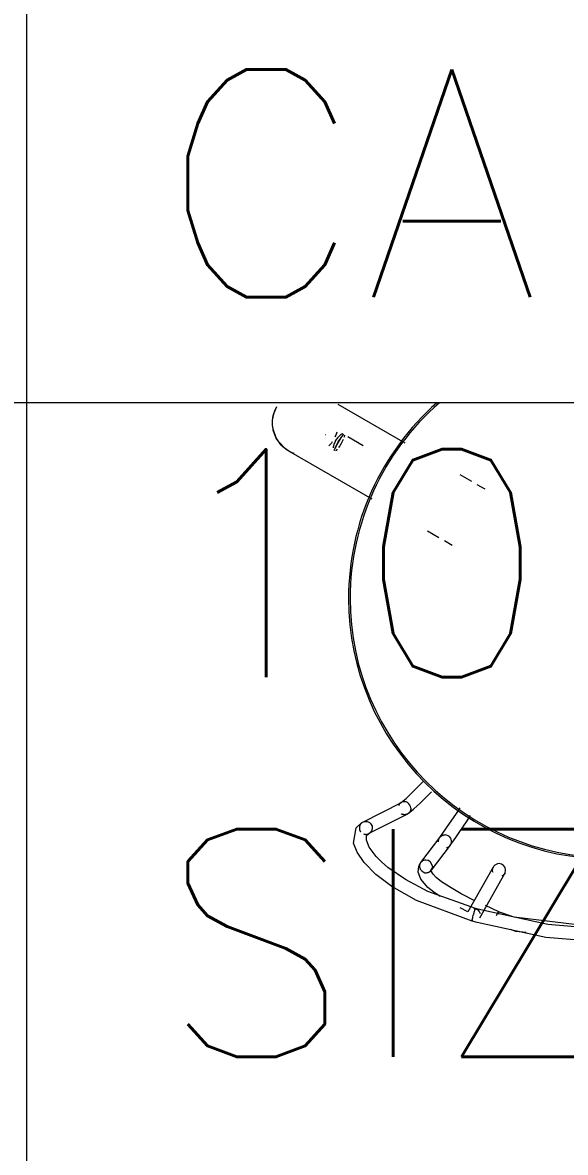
# Model space of a CAD drawing. Header units: millimetres. Extents: x -81374 to 485233, y -39075 to 157313.
# Drawn here: x 51213 to 51689, y 21647 to 22638 of the extents above; entities that cross this region are included whole.
import ezdxf
from ezdxf.enums import TextEntityAlignment as Align

# ---------------------------------------------------------------- set-up
doc = ezdxf.new("R2010")
doc.units = ezdxf.units.MM
doc.layers.add('G-IMPT', color=8, linetype='Continuous', lineweight=5)
doc.layers.add('VRF -COPPER PIPE', color=4, linetype='Continuous', lineweight=9)
for name, color, linetype in [('HATCH', 8, 'Continuous'), ('Hatch 01_UC', 7, 'Continuous'), ('M-HVAC-TEXT', 7, 'Continuous')]:
    doc.layers.add(name, color=color, linetype=linetype)
doc.styles.add('R', font='romans.shx')
doc.styles.get("Standard").update_dxf_attribs({"font": 'arial.ttf'})
pattern_1 = [(225, (86411.17, 39444.27), (134.70384, -134.70384), [])]

# ---------------------------------------------------------------- blocks, each defined once
blk = doc.blocks.new('floor plan 1')
at = {"layer": 'G-IMPT', "color": 8, "ltscale": 500}
for p, q in [((6443.12, -60906.04), (6498.75, -60910.8)), ((6443.12, -60906.04), (6498.75, -60910.8)), ((6498.75, -60910.8), (6559.06, -60923.91)), ((6498.75, -60910.8), (6559.06, -60923.91)), ((6443.12, -60917.48), (6497, -60922.1)), ((6443.12, -60917.48), (6497, -60922.1)), ((6443.12, -60918.4), (6526.55, -60928.48)), ((6443.12, -60918.4), (6526.55, -60928.48)), ((6497, -60922.1), (6555.79, -60934.88)), ((6497, -60922.1), (6555.79, -60934.88)), ((6516.17, -60915.03), (6525.12, -60916.02)), ((6516.17, -60915.03), (6525.12, -60916.02)), ((6525.12, -60916.02), (6529.95, -60917.68)), ((6525.12, -60916.02), (6529.95, -60917.68)), ((6526.55, -60928.48), (6540.24, -60933.3)), ((6526.55, -60928.48), (6540.24, -60933.3)), ((6534.93, -60967.01), (6557.12, -60927.74)), ((6534.93, -60967.01), (6557.12, -60927.74)), ((6540.23, -60933.3), (6551.89, -60938.67)), ((6540.23, -60933.3), (6551.89, -60938.67)), ((6567.08, -60933.36), (6544.89, -60972.63)), ((6567.08, -60933.36), (6544.89, -60972.63)), ((6559.06, -60923.91), (6563.6, -60925.03)), ((6559.06, -60923.91), (6563.6, -60925.03)), ((6563.6, -60925.03), (6612.19, -60943.06)), ((6563.6, -60925.03), (6612.19, -60943.06)), ((6567.28, -60933.21), (6573.87, -60936.62)), ((6567.28, -60933.21), (6573.87, -60936.62)), ((6555.79, -60934.88), (6560.59, -60936.07)), ((6555.79, -60934.88), (6560.59, -60936.07)), ((6560.59, -60936.07), (6602.33, -60951.05)), ((6560.59, -60936.07), (6602.33, -60951.05)), ((6561.04, -60942.88), (6573.24, -60949.15)), ((6561.04, -60942.88), (6573.24, -60949.15)), ((6612.19, -60943.06), (6633.8, -60955.37)), ((6612.19, -60943.06), (6633.8, -60955.37)), ((6573.24, -60949.15), (6583.47, -60955.05)), ((6573.24, -60949.15), (6583.47, -60955.05)), ((6591.45, -60946.62), (6597.13, -60950.45)), ((6591.45, -60946.62), (6597.13, -60950.45)), ((6597.13, -60950.45), (6602.31, -60954.61)), ((6597.13, -60950.45), (6602.31, -60954.61)), ((6602.33, -60951.05), (6622.05, -60961.46)), ((6602.33, -60951.05), (6622.05, -60961.46)), ((6583.47, -60955.05), (6590.35, -60959.66)), ((6583.47, -60955.05), (6590.35, -60959.66)), ((6590.35, -60959.66), (6594.98, -60963.39)), ((6590.35, -60959.66), (6594.98, -60963.39)), ((6594.98, -60963.39), (6597.74, -60966.23)), ((6594.98, -60963.39), (6597.74, -60966.23)), ((6602.31, -60954.61), (6608.62, -60961.81)), ((6602.31, -60954.61), (6608.62, -60961.81)), ((6608.62, -60961.81), (6610.97, -60968.17)), ((6608.62, -60961.81), (6610.97, -60968.17)), ((6622.05, -60961.46), (6637.3, -60972.1)), ((6622.05, -60961.46), (6637.3, -60972.1)), ((6633.8, -60955.37), (6647.93, -60966.09)), ((6633.8, -60955.37), (6647.93, -60966.09)), ((6534.64, -60967.59), (6534.2, -60969.77)), ((6534.64, -60967.59), (6534.2, -60969.77)), ((6534.2, -60969.77), (6534.64, -60971.99)), ((6534.2, -60969.77), (6534.64, -60971.99)), ((6534.64, -60971.99), (6535.87, -60973.81)), ((6534.64, -60971.99), (6535.87, -60973.81)), ((6543.63, -60974.15), (6544.53, -60973.2)), ((6543.63, -60974.15), (6544.53, -60973.2)), ((6544.53, -60973.2), (6545.17, -60972.05)), ((6544.53, -60973.2), (6545.17, -60972.05)), ((6582.72, -60991.65), (6599.42, -60969.74)), ((6582.72, -60991.65), (6599.42, -60969.74)), ((6597.74, -60966.23), (6599.59, -60969.36)), ((6597.74, -60966.23), (6599.59, -60969.36)), ((6598.29, -60973.03), (6599.26, -60969.95)), ((6598.29, -60973.03), (6599.26, -60969.95)), ((6600.35, -60977.46), (6598.29, -60973.03)), ((6600.35, -60977.46), (6598.29, -60973.03)), ((6599.59, -60969.36), (6598.72, -60970.94)), ((6599.59, -60969.36), (6598.72, -60970.94)), ((6610.31, -60973.05), (6609.28, -60975.32)), ((6610.31, -60973.05), (6609.28, -60975.32)), ((6610.97, -60968.17), (6610.31, -60973.05)), ((6610.97, -60968.17), (6610.31, -60973.05)), ((6637.3, -60972.1), (6643.04, -60977.09)), ((6637.3, -60972.1), (6643.04, -60977.09)), ((6647.93, -60966.09), (6658.17, -60976.47)), ((6647.93, -60966.09), (6658.17, -60976.47)), ((6535.87, -60973.81), (6537.69, -60975.05)), ((6535.87, -60973.81), (6537.69, -60975.05)), ((6537.69, -60975.05), (6539.91, -60975.51)), ((6537.69, -60975.05), (6539.91, -60975.51)), ((6539.91, -60975.51), (6541.24, -60975.36)), ((6539.91, -60975.51), (6541.24, -60975.36)), ((6541.24, -60975.36), (6542.51, -60974.9)), ((6541.24, -60975.36), (6542.51, -60974.9)), ((6542.51, -60974.9), (6543.63, -60974.15)), ((6542.51, -60974.9), (6543.63, -60974.15)), ((6608.52, -60976.66), (6591.86, -60998.54)), ((6608.52, -60976.66), (6591.86, -60998.54)), ((6602.45, -60978.72), (6600.35, -60977.46)), ((6602.45, -60978.72), (6600.35, -60977.46)), ((6603.97, -60978.85), (6602.02, -60978.7)), ((6602.02, -60978.7), (6602.45, -60978.72)), ((6603.97, -60978.85), (6602.02, -60978.7)), ((6602.02, -60978.7), (6602.45, -60978.72)), ((6604.89, -60978.79), (6603.97, -60978.85)), ((6604.89, -60978.79), (6603.97, -60978.85)), ((6605.79, -60978.59), (6604.89, -60978.79)), ((6605.79, -60978.59), (6604.89, -60978.79)), ((6606.64, -60978.24), (6605.79, -60978.59)), ((6606.64, -60978.24), (6605.79, -60978.59)), ((6607.42, -60977.75), (6606.64, -60978.24)), ((6607.42, -60977.75), (6606.64, -60978.24)), ((6608.11, -60977.15), (6607.42, -60977.75)), ((6608.11, -60977.15), (6607.42, -60977.75)), ((6608.68, -60976.45), (6608.11, -60977.15)), ((6608.68, -60976.45), (6608.11, -60977.15)), ((6609.28, -60975.32), (6609.23, -60975.44)), ((6609.28, -60975.32), (6609.23, -60975.44)), ((6643.04, -60977.09), (6647.69, -60981.83)), ((6643.04, -60977.09), (6647.69, -60981.83)), ((6647.69, -60981.83), (6653.8, -60990.07)), ((6647.69, -60981.83), (6653.8, -60990.07)), ((6658.17, -60976.47), (6664.43, -60985.67)), ((6658.17, -60976.47), (6664.43, -60985.67)), ((6581.58, -60993.2), (6579.89, -60995.6)), ((6581.58, -60993.2), (6579.89, -60995.6)), ((6582.68, -60991.71), (6581.58, -60993.2)), ((6582.68, -60991.71), (6581.58, -60993.2)), ((6582.04, -60992.85), (6581.66, -60994.18)), ((6582.04, -60992.85), (6581.66, -60994.18)), ((6582.58, -60991.84), (6582.04, -60992.85)), ((6582.58, -60991.84), (6582.04, -60992.85)), ((6582.88, -60991.45), (6582.58, -60991.84)), ((6582.88, -60991.45), (6582.58, -60991.84)), ((6583.31, -60990.99), (6582.88, -60991.45)), ((6583.31, -60990.99), (6582.88, -60991.45)), ((6583.79, -60990.58), (6583.31, -60990.99)), ((6583.79, -60990.58), (6583.31, -60990.99)), ((6584.31, -60990.23), (6583.79, -60990.58)), ((6584.31, -60990.23), (6583.79, -60990.58)), ((6584.86, -60989.94), (6584.31, -60990.23)), ((6584.86, -60989.94), (6584.31, -60990.23)), ((6585.43, -60989.72), (6584.86, -60989.94)), ((6585.43, -60989.72), (6584.86, -60989.94)), ((6586.04, -60989.56), (6585.43, -60989.72)), ((6586.04, -60989.56), (6585.43, -60989.72)), ((6653.8, -60990.07), (6656.23, -60996.06)), ((6653.8, -60990.07), (6656.23, -60996.06)), ((6664.43, -60985.67), (6667.41, -60993.62)), ((6664.43, -60985.67), (6667.41, -60993.62)), ((6577.3, -60999.34), (6574.2, -61003.86)), ((6577.3, -60999.34), (6574.2, -61003.86)), ((6579.89, -60995.6), (6577.3, -60999.34)), ((6579.89, -60995.6), (6577.3, -60999.34)), ((6581.66, -60994.18), (6581.64, -60995.55)), ((6581.66, -60994.18), (6581.64, -60995.55)), ((6581.64, -60995.55), (6581.95, -60996.9)), ((6581.64, -60995.55), (6581.95, -60996.9)), ((6581.95, -60996.9), (6582.57, -60998.15)), ((6581.95, -60996.9), (6582.57, -60998.15)), ((6582.57, -60998.15), (6583.48, -60999.22)), ((6582.57, -60998.15), (6583.48, -60999.22)), ((6583.48, -60999.22), (6584.61, -61000.03)), ((6583.48, -60999.22), (6584.61, -61000.03)), ((6584.61, -61000.03), (6585.91, -61000.55)), ((6584.61, -61000.03), (6585.91, -61000.55)), ((6585.91, -61000.55), (6587.29, -61000.74)), ((6585.91, -61000.55), (6587.29, -61000.74)), ((6589.13, -61002.35), (6586.49, -61006.17)), ((6589.13, -61002.35), (6586.49, -61006.17)), ((6591.9, -60998.48), (6589.13, -61002.35)), ((6591.9, -60998.48), (6589.13, -61002.35)), ((6620.33, -61019.06), (6654.13, -61001.83)), ((6620.33, -61019.06), (6654.13, -61001.83)), ((6652.23, -61003.41), (6652.86, -61002.72)), ((6652.23, -61003.41), (6652.86, -61002.72)), ((6653, -61002.6), (6656.02, -61000.03)), ((6653, -61002.6), (6656.02, -61000.03)), ((6656.23, -60996.06), (6656.02, -61000.03)), ((6656.23, -60996.06), (6656.02, -61000.03)), ((6667.41, -60993.62), (6665.2, -61006.87)), ((6667.41, -60993.62), (6665.2, -61006.87)), ((6568.56, -61012.16), (6564.84, -61017.66)), ((6568.56, -61012.16), (6564.84, -61017.66)), ((6574.2, -61003.86), (6568.56, -61012.16)), ((6574.2, -61003.86), (6568.56, -61012.16)), ((6583.44, -61010.63), (6577.89, -61018.77)), ((6583.44, -61010.63), (6577.89, -61018.77)), ((6586.49, -61006.17), (6583.44, -61010.63)), ((6586.49, -61006.17), (6583.44, -61010.63)), ((6659.34, -61012.01), (6625.54, -61029.24)), ((6659.34, -61012.01), (6625.54, -61029.24)), ((6651.08, -61006.92), (6651.15, -61005.98)), ((6651.08, -61006.92), (6651.15, -61005.98)), ((6651.28, -61008.34), (6651.08, -61006.92)), ((6651.28, -61008.34), (6651.08, -61006.92)), ((6651.15, -61005.98), (6651.37, -61005.06)), ((6651.15, -61005.98), (6651.37, -61005.06)), ((6651.92, -61009.8), (6651.28, -61008.34)), ((6651.92, -61009.8), (6651.28, -61008.34)), ((6651.37, -61005.06), (6651.74, -61004.2)), ((6651.37, -61005.06), (6651.74, -61004.2)), ((6651.74, -61004.2), (6652.23, -61003.41)), ((6651.74, -61004.2), (6652.23, -61003.41)), ((6652.83, -61010.99), (6651.92, -61009.8)), ((6652.83, -61010.99), (6651.92, -61009.8)), ((6653.64, -61011.76), (6652.83, -61010.99)), ((6653.64, -61011.76), (6652.83, -61010.99)), ((6654.69, -61012.29), (6653.64, -61011.76)), ((6654.69, -61012.29), (6653.64, -61011.76)), ((6655.66, -61012.5), (6654.69, -61012.29)), ((6655.66, -61012.5), (6654.69, -61012.29)), ((6656.99, -61012.62), (6655.66, -61012.5)), ((6656.99, -61012.62), (6655.66, -61012.5)), ((6658.31, -61012.42), (6656.99, -61012.62)), ((6658.31, -61012.42), (6656.99, -61012.62)), ((6659.55, -61011.9), (6658.31, -61012.42)), ((6659.55, -61011.9), (6658.31, -61012.42)), ((6660.61, -61011.12), (6659.55, -61011.9)), ((6660.61, -61011.12), (6659.55, -61011.9)), ((6660.52, -61011.2), (6664.43, -61007.76)), ((6660.52, -61011.2), (6664.43, -61007.76)), ((6665.2, -61006.87), (6664.43, -61007.76)), ((6665.2, -61006.87), (6664.43, -61007.76)), ((6577.89, -61018.77), (6573.93, -61024.64)), ((6577.89, -61018.77), (6573.93, -61024.64)), ((6618.04, -61020.56), (6614.92, -61023.19)), ((6618.04, -61020.56), (6614.92, -61023.19)), ((6619.22, -61019.72), (6618.04, -61020.56)), ((6619.22, -61019.72), (6618.04, -61020.56)), ((6619.83, -61019.34), (6619.22, -61019.72)), ((6619.83, -61019.34), (6619.22, -61019.72)), ((6605.39, -61032.31), (6599.12, -61038.62)), ((6605.39, -61032.31), (6599.12, -61038.62)), ((6609.02, -61028.73), (6605.39, -61032.31)), ((6609.02, -61028.73), (6605.39, -61032.31)), ((6611.61, -61026.25), (6609.02, -61028.73)), ((6611.61, -61026.25), (6609.02, -61028.73)), ((6614.92, -61023.19), (6611.61, -61026.25)), ((6614.92, -61023.19), (6611.61, -61026.25)), ((6617.28, -61024.15), (6617.49, -61025.61)), ((6617.28, -61024.15), (6617.49, -61025.61)), ((6617.49, -61025.61), (6618.04, -61026.97)), ((6617.49, -61025.61), (6618.04, -61026.97)), ((6621.46, -61032.71), (6617.82, -61036.14)), ((6621.46, -61032.71), (6617.82, -61036.14)), ((6618.04, -61026.97), (6618.94, -61028.14)), ((6618.04, -61026.97), (6618.94, -61028.14)), ((6618.94, -61028.14), (6620.09, -61029.05)), ((6618.94, -61028.14), (6620.09, -61029.05)), ((6620.09, -61029.05), (6621.45, -61029.63)), ((6620.09, -61029.05), (6621.45, -61029.63)), ((6621.45, -61029.63), (6622.88, -61029.85)), ((6621.45, -61029.63), (6622.88, -61029.85)), ((6623.92, -61030.52), (6621.46, -61032.71)), ((6623.92, -61030.52), (6621.46, -61032.71)), ((6622.88, -61029.85), (6624.32, -61029.69)), ((6622.88, -61029.85), (6624.32, -61029.69)), ((6626.04, -61028.95), (6623.92, -61030.52)), ((6626.04, -61028.95), (6623.92, -61030.52)), ((6624.32, -61029.69), (6625.68, -61029.17)), ((6624.32, -61029.69), (6625.68, -61029.17)), ((6625.68, -61029.17), (6626.81, -61028.35)), ((6625.68, -61029.17), (6626.81, -61028.35)), ((6626.81, -61028.35), (6627.17, -61027.91)), ((6626.81, -61028.35), (6627.17, -61027.91)), ((6627.17, -61027.91), (6627.64, -61027.35)), ((6627.17, -61027.91), (6627.64, -61027.35)), ((6627.64, -61027.35), (6628.06, -61026.62)), ((6627.64, -61027.35), (6628.06, -61026.62)), ((6614.59, -61039.3), (6608.08, -61045.83)), ((6614.59, -61039.3), (6608.08, -61045.83)), ((6617.82, -61036.14), (6614.59, -61039.3)), ((6617.82, -61036.14), (6614.59, -61039.3)), ((6608.08, -61045.83), (6606.11, -61047.84)), ((6608.08, -61045.83), (6606.11, -61047.84)), ((6580.98, -61254.88), (6587.88, -61258.87)), ((6580.98, -61254.88), (6587.88, -61258.87)), ((6592.65, -61261.62), (6602.75, -61267.45)), ((6592.65, -61261.62), (6602.75, -61267.45)), ((6651.1, -61295.36), (6724.12, -61337.52)), ((6651.1, -61295.36), (6724.12, -61337.52)), ((6559.28, -61308.4), (6552.38, -61304.42)), ((6559.28, -61308.4), (6552.38, -61304.42)), ((6574.15, -61316.99), (6564.05, -61311.16)), ((6574.15, -61316.99), (6564.05, -61311.16)), ((6724.11, -61337.53), (6727.59, -61339.88)), ((6724.11, -61337.53), (6727.59, -61339.88)), ((6727.59, -61339.88), (6733.16, -61345.71)), ((6727.59, -61339.88), (6733.16, -61345.71)), ((6681.39, -61378.9), (6622.52, -61344.91)), ((6681.39, -61378.9), (6622.52, -61344.91)), ((6672.5, -61350.39), (6658.97, -61342.57)), ((6672.5, -61350.39), (6658.97, -61342.57)), ((6733.16, -61345.71), (6735.32, -61349.19)), ((6733.16, -61345.71), (6735.32, -61349.19)), ((6735.32, -61349.19), (6738.02, -61356.79)), ((6735.32, -61349.19), (6738.02, -61356.79)), ((6691.87, -61351.83), (6692.06, -61352.04)), ((6691.87, -61351.83), (6692.06, -61352.04)), ((6738.02, -61356.79), (6738.53, -61360.73)), ((6738.02, -61356.79), (6738.53, -61360.73)), ((6738.49, -61364.84), (6737.2, -61371.27)), ((6738.49, -61364.84), (6737.2, -61371.27)), ((6738.53, -61360.73), (6738.49, -61364.84)), ((6738.53, -61360.73), (6738.49, -61364.84)), ((3250.93, -61380.01), (7150.93, -61380.01)), ((6737.2, -61371.27), (6734.79, -61376.71)), ((6737.2, -61371.27), (6734.79, -61376.71))]:
    blk.add_line(p, q, dxfattribs=at)
for radius, start, end in [(228.8, 0, 180), (228.8, 0, 180), (228.8, 0, 180), (228.8, 0, 180), (227.37, 0, 180), (227.37, 0, 180), (227.37, 310.96276, 0), (227.37, 310.96276, 0), (228.8, 311.40513, 0), (228.8, 311.40513, 0), (228.8, 311.40513, 0), (228.8, 311.40513, 0)]:
    blk.add_arc((6443.12, -61208.4), radius, start, end, dxfattribs=at)
at = {"layer": 'G-IMPT', "color": 8, "ltscale": 500, "extrusion": (0, 0, -1)}
for centre, major_axis, ratio, start_param, end_param in [((6562.1, -60930.55), (-4.98, 2.81), 0.992436, 4.201269, 5.531684), ((6562.1, -60930.55), (-4.98, 2.81), 0.992436, 4.201269, 5.531684), ((6539.91, -60969.82), (-4.98, 2.81), 0.992436, 6.183384, 6.879071), ((6539.91, -60969.82), (-4.98, 2.81), 0.992436, 6.183384, 6.879071), ((6539.91, -60969.82), (-4.98, 2.81), 0.992436, 2.248945, 3.041791), ((6539.91, -60969.82), (-4.98, 2.81), 0.992436, 2.248945, 3.041791), ((6679.76, -61344.94), (4.17, 7.23), 0.173648, 0.261799, 2.879793), ((6679.76, -61344.94), (4.17, 7.23), 0.173648, 0.261799, 2.879793), ((6679.76, -61344.94), (4.17, 7.23), 0.173648, 5.497787, 6.021386), ((6679.76, -61344.94), (4.17, 7.23), 0.173648, 5.497787, 6.021386), ((6679.76, -61344.94), (4.17, 7.23), 0.173648, 3.403392, 3.926991), ((6679.76, -61344.94), (4.17, 7.23), 0.173648, 3.403392, 3.926991), ((6679.76, -61344.94), (4.17, 7.23), 0.173648, 4.18879, 5.235988), ((6679.76, -61344.94), (4.17, 7.23), 0.173648, 4.18879, 5.235988)]:
    blk.add_ellipse(centre, major_axis=major_axis, ratio=ratio, start_param=start_param, end_param=end_param, dxfattribs=at)
at = {"layer": 'G-IMPT', "color": 8, "ltscale": 500}
for points, knots in [([(6540.23, -60933.3), (6540.23, -60933.3), (6540.21, -60933.28), (6540.19, -60933.2), (6540.23, -60932.93), (6540.36, -60932.43), (6540.55, -60931.85), (6540.73, -60931.37), (6540.77, -60931.25)], [0.4980564, 0.4980564, 0.4980564, 0.4980564, 0.5, 0.5555556, 0.6111111, 0.6666667, 0.75, 0.7777778, 0.7777778, 0.7777778, 0.7777778]), ([(6540.23, -60933.3), (6540.23, -60933.3), (6540.21, -60933.28), (6540.19, -60933.2), (6540.23, -60932.93), (6540.36, -60932.43), (6540.55, -60931.85), (6540.73, -60931.37), (6540.77, -60931.25)], [0.4980564, 0.4980564, 0.4980564, 0.4980564, 0.5, 0.5555556, 0.6111111, 0.6666667, 0.75, 0.7777778, 0.7777778, 0.7777778, 0.7777778]), ([(6542.1, -60930.03), (6541.97, -60930.32), (6541.7, -60930.87), (6541.33, -60931.6), (6541, -60932.23), (6540.72, -60932.72), (6540.49, -60933.07), (6540.32, -60933.27), (6540.26, -60933.31), (6540.24, -60933.3)], [0.1111111, 0.1111111, 0.1111111, 0.1111111, 0.1666667, 0.2222222, 0.2777778, 0.3333333, 0.3888889, 0.4444444, 0.4956758, 0.4956758, 0.4956758, 0.4956758]), ([(6542.1, -60930.03), (6541.97, -60930.32), (6541.7, -60930.87), (6541.33, -60931.6), (6541, -60932.23), (6540.72, -60932.72), (6540.49, -60933.07), (6540.32, -60933.27), (6540.26, -60933.31), (6540.24, -60933.3)], [0.1111111, 0.1111111, 0.1111111, 0.1111111, 0.1666667, 0.2222222, 0.2777778, 0.3333333, 0.3888889, 0.4444444, 0.4956758, 0.4956758, 0.4956758, 0.4956758]), ([(6563.49, -60925.91), (6563.45, -60926.09), (6563.37, -60926.46), (6563.15, -60927.42), (6562.79, -60928.87), (6562.35, -60930.5), (6561.99, -60931.78), (6561.73, -60932.71), (6561.48, -60933.56), (6561.24, -60934.33), (6561.04, -60934.97), (6560.8, -60935.66), (6560.69, -60935.95), (6560.64, -60936.03)], [0, 0, 0, 0, 0.0555556, 0.1111111, 0.2222222, 0.3333333, 0.3888889, 0.4444444, 0.5, 0.5555556, 0.6111111, 0.6666667, 0.7777778, 0.7777778, 0.7777778, 0.7777778]), ([(6563.49, -60925.91), (6563.45, -60926.09), (6563.37, -60926.46), (6563.15, -60927.42), (6562.79, -60928.87), (6562.35, -60930.5), (6561.99, -60931.78), (6561.73, -60932.71), (6561.48, -60933.56), (6561.24, -60934.33), (6561.04, -60934.97), (6560.8, -60935.66), (6560.69, -60935.95), (6560.64, -60936.03)], [0, 0, 0, 0, 0.0555556, 0.1111111, 0.2222222, 0.3333333, 0.3888889, 0.4444444, 0.5, 0.5555556, 0.6111111, 0.6666667, 0.7777778, 0.7777778, 0.7777778, 0.7777778]), ([(6563.49, -60925.91), (6563.52, -60925.74), (6563.58, -60925.44), (6563.62, -60925.12), (6563.62, -60925.04), (6563.6, -60925.03)], [0, 0, 0, 0, 0.0555556, 0.1111111, 0.1797143, 0.1797143, 0.1797143, 0.1797143]), ([(6563.49, -60925.91), (6563.52, -60925.74), (6563.58, -60925.44), (6563.62, -60925.12), (6563.62, -60925.04), (6563.6, -60925.03)], [0, 0, 0, 0, 0.0555556, 0.1111111, 0.1797143, 0.1797143, 0.1797143, 0.1797143]), ([(6603.97, -60967.55), (6603.66, -60967.55), (6603.05, -60967.58), (6602.31, -60967.75), (6601.81, -60967.93), (6601.53, -60968.05), (6601.33, -60968.15), (6601.12, -60968.25), (6600.93, -60968.37), (6600.74, -60968.49), (6600.55, -60968.62), (6600.37, -60968.76), (6600.19, -60968.91), (6600.02, -60969.07), (6599.86, -60969.23), (6599.7, -60969.39), (6599.51, -60969.61), (6599.38, -60969.79), (6599.29, -60969.9)], [0, 0, 0, 0, 0.166667, 0.333333, 0.416667, 0.458333, 0.5, 0.541667, 0.583333, 0.625, 0.666667, 0.708333, 0.75, 0.791667, 0.833333, 0.875, 0.916667, 1, 1, 1, 1]), ([(6603.97, -60967.55), (6603.66, -60967.55), (6603.05, -60967.58), (6602.31, -60967.75), (6601.81, -60967.93), (6601.53, -60968.05), (6601.33, -60968.15), (6601.12, -60968.25), (6600.93, -60968.37), (6600.74, -60968.49), (6600.55, -60968.62), (6600.37, -60968.76), (6600.19, -60968.91), (6600.02, -60969.07), (6599.86, -60969.23), (6599.7, -60969.39), (6599.51, -60969.61), (6599.38, -60969.79), (6599.29, -60969.9)], [0, 0, 0, 0, 0.166667, 0.333333, 0.416667, 0.458333, 0.5, 0.541667, 0.583333, 0.625, 0.666667, 0.708333, 0.75, 0.791667, 0.833333, 0.875, 0.916667, 1, 1, 1, 1]), ([(6608.65, -60976.49), (6608.74, -60976.36), (6608.94, -60976.05), (6609.22, -60975.49), (6609.41, -60974.95), (6609.53, -60974.48), (6609.61, -60974.05), (6609.64, -60973.68), (6609.65, -60973.3), (6609.63, -60972.75), (6609.5, -60971.97), (6609.22, -60971.15), (6608.8, -60970.35), (6608.27, -60969.63), (6607.48, -60968.85), (6606.74, -60968.37), (6606.27, -60968.12), (6606, -60967.99), (6605.75, -60967.87), (6605.6, -60967.78), (6605.54, -60967.71), (6605.44, -60967.64), (6605.73, -60967.66), (6606.04, -60967.72), (6605.8, -60967.65), (6605.26, -60967.56), (6604.71, -60967.52), (6604.23, -60967.53), (6603.97, -60967.55)], [0, 0, 0, 0, 0.05, 0.1, 0.125, 0.15, 0.175, 0.1875, 0.2, 0.225, 0.25, 0.275, 0.3, 0.325, 0.35, 0.4, 0.425, 0.45, 0.475, 0.525, 0.575, 0.6375, 0.7, 0.75, 0.85, 0.9, 0.95, 1, 1, 1, 1]), ([(6608.65, -60976.49), (6608.74, -60976.36), (6608.94, -60976.05), (6609.22, -60975.49), (6609.41, -60974.95), (6609.53, -60974.48), (6609.61, -60974.05), (6609.64, -60973.68), (6609.65, -60973.3), (6609.63, -60972.75), (6609.5, -60971.97), (6609.22, -60971.15), (6608.8, -60970.35), (6608.27, -60969.63), (6607.48, -60968.85), (6606.74, -60968.37), (6606.27, -60968.12), (6606, -60967.99), (6605.75, -60967.87), (6605.6, -60967.78), (6605.54, -60967.71), (6605.44, -60967.64), (6605.73, -60967.66), (6606.04, -60967.72), (6605.8, -60967.65), (6605.26, -60967.56), (6604.71, -60967.52), (6604.23, -60967.53), (6603.97, -60967.55)], [0, 0, 0, 0, 0.05, 0.1, 0.125, 0.15, 0.175, 0.1875, 0.2, 0.225, 0.25, 0.275, 0.3, 0.325, 0.35, 0.4, 0.425, 0.45, 0.475, 0.525, 0.575, 0.6375, 0.7, 0.75, 0.85, 0.9, 0.95, 1, 1, 1, 1]), ([(6591.96, -60998.39), (6591.92, -60998.46), (6591.83, -60998.58), (6591.67, -60998.77), (6591.51, -60998.95), (6591.32, -60999.14), (6591.13, -60999.33), (6590.93, -60999.5), (6590.64, -60999.72), (6590.36, -60999.92), (6590.06, -61000.08), (6589.8, -61000.21), (6589.35, -61000.41), (6588.74, -61000.6), (6588, -61000.72), (6587.53, -61000.75), (6587.29, -61000.74)], [0, 0, 0, 0, 0.0625, 0.109375, 0.15625, 0.203125, 0.246094, 0.296875, 0.34375, 0.4375, 0.484375, 0.53125, 0.59375, 0.75, 0.875, 1, 1, 1, 1]), ([(6591.96, -60998.39), (6591.92, -60998.46), (6591.83, -60998.58), (6591.67, -60998.77), (6591.51, -60998.95), (6591.32, -60999.14), (6591.13, -60999.33), (6590.93, -60999.5), (6590.64, -60999.72), (6590.36, -60999.92), (6590.06, -61000.08), (6589.8, -61000.21), (6589.35, -61000.41), (6588.74, -61000.6), (6588, -61000.72), (6587.53, -61000.75), (6587.29, -61000.74)], [0, 0, 0, 0, 0.0625, 0.109375, 0.15625, 0.203125, 0.246094, 0.296875, 0.34375, 0.4375, 0.484375, 0.53125, 0.59375, 0.75, 0.875, 1, 1, 1, 1]), ([(6592.94, -60994.69), (6592.96, -60994.8), (6592.97, -60995.03), (6592.97, -60995.37), (6592.95, -60995.72), (6592.91, -60996.06), (6592.84, -60996.41), (6592.75, -60996.75), (6592.64, -60997.06), (6592.54, -60997.32), (6592.44, -60997.56), (6592.3, -60997.85), (6592.13, -60998.14), (6592.01, -60998.32), (6591.96, -60998.39)], [0.6666667, 0.6666667, 0.6666667, 0.6666667, 0.6944444, 0.7222222, 0.75, 0.7777778, 0.8055556, 0.8333333, 0.8611111, 0.8819444, 0.9027778, 0.9305556, 0.9722222, 1, 1, 1, 1]), ([(6592.94, -60994.69), (6592.96, -60994.8), (6592.97, -60995.03), (6592.97, -60995.37), (6592.95, -60995.72), (6592.91, -60996.06), (6592.84, -60996.41), (6592.75, -60996.75), (6592.64, -60997.06), (6592.54, -60997.32), (6592.44, -60997.56), (6592.3, -60997.85), (6592.13, -60998.14), (6592.01, -60998.32), (6591.96, -60998.39)], [0.6666667, 0.6666667, 0.6666667, 0.6666667, 0.6944444, 0.7222222, 0.75, 0.7777778, 0.8055556, 0.8333333, 0.8611111, 0.8819444, 0.9027778, 0.9305556, 0.9722222, 1, 1, 1, 1]), ([(6658.55, -61001.54), (6658.48, -61001.52), (6658.24, -61001.44), (6657.87, -61001.34), (6657.43, -61001.27), (6657.04, -61001.23), (6656.66, -61001.21), (6656.15, -61001.23), (6655.52, -61001.32), (6654.9, -61001.49), (6654.42, -61001.69), (6653.96, -61001.91), (6653.42, -61002.24), (6653.03, -61002.56), (6652.85, -61002.73)], [0.5555556, 0.5555556, 0.5555556, 0.5555556, 0.5694444, 0.6111111, 0.6388889, 0.6666667, 0.6944444, 0.7222222, 0.7777778, 0.8333333, 0.8611111, 0.8888889, 0.9444444, 1, 1, 1, 1]), ([(6658.55, -61001.54), (6658.48, -61001.52), (6658.24, -61001.44), (6657.87, -61001.34), (6657.43, -61001.27), (6657.04, -61001.23), (6656.66, -61001.21), (6656.15, -61001.23), (6655.52, -61001.32), (6654.9, -61001.49), (6654.42, -61001.69), (6653.96, -61001.91), (6653.42, -61002.24), (6653.03, -61002.56), (6652.85, -61002.73)], [0.5555556, 0.5555556, 0.5555556, 0.5555556, 0.5694444, 0.6111111, 0.6388889, 0.6666667, 0.6944444, 0.7222222, 0.7777778, 0.8333333, 0.8611111, 0.8888889, 0.9444444, 1, 1, 1, 1]), ([(6660.62, -61011.11), (6660.72, -61011.02), (6660.88, -61010.86), (6661.09, -61010.62), (6661.29, -61010.36), (6661.47, -61010.1), (6661.63, -61009.83), (6661.79, -61009.54), (6661.93, -61009.22), (6662.08, -61008.85), (6662.19, -61008.47), (6662.28, -61008.09), (6662.37, -61007.57), (6662.39, -61007.18), (6662.38, -61006.92)], [0, 0, 0, 0, 0.083333, 0.145833, 0.208333, 0.291667, 0.354167, 0.416667, 0.5, 0.583333, 0.666667, 0.75, 0.833333, 1, 1, 1, 1]), ([(6660.62, -61011.11), (6660.72, -61011.02), (6660.88, -61010.86), (6661.09, -61010.62), (6661.29, -61010.36), (6661.47, -61010.1), (6661.63, -61009.83), (6661.79, -61009.54), (6661.93, -61009.22), (6662.08, -61008.85), (6662.19, -61008.47), (6662.28, -61008.09), (6662.37, -61007.57), (6662.39, -61007.18), (6662.38, -61006.92)], [0, 0, 0, 0, 0.083333, 0.145833, 0.208333, 0.291667, 0.354167, 0.416667, 0.5, 0.583333, 0.666667, 0.75, 0.833333, 1, 1, 1, 1]), ([(6662.38, -61006.92), (6662.39, -61006.82), (6662.39, -61006.59), (6662.37, -61006.23), (6662.32, -61005.82), (6662.25, -61005.47), (6662.17, -61005.15), (6662.05, -61004.79), (6661.86, -61004.3), (6661.62, -61003.87), (6661.44, -61003.61), (6661.37, -61003.51), (6661.34, -61003.47)], [0, 0, 0, 0, 0.0277778, 0.0555556, 0.0833333, 0.1111111, 0.125, 0.1388889, 0.1666667, 0.1944444, 0.2083333, 0.2222222, 0.2222222, 0.2222222, 0.2222222]), ([(6662.38, -61006.92), (6662.39, -61006.82), (6662.39, -61006.59), (6662.37, -61006.23), (6662.32, -61005.82), (6662.25, -61005.47), (6662.17, -61005.15), (6662.05, -61004.79), (6661.86, -61004.3), (6661.62, -61003.87), (6661.44, -61003.61), (6661.37, -61003.51), (6661.34, -61003.47)], [0, 0, 0, 0, 0.0277778, 0.0555556, 0.0833333, 0.1111111, 0.125, 0.1388889, 0.1666667, 0.1944444, 0.2083333, 0.2222222, 0.2222222, 0.2222222, 0.2222222]), ([(6617.28, -61024.15), (6617.28, -61023.87), (6617.3, -61023.44), (6617.39, -61022.93), (6617.47, -61022.59), (6617.57, -61022.25), (6617.68, -61021.95), (6617.82, -61021.63), (6617.96, -61021.36), (6618.12, -61021.11), (6618.25, -61020.91), (6618.39, -61020.74), (6618.53, -61020.57), (6618.69, -61020.38), (6618.84, -61020.2), (6618.96, -61020.06), (6619.02, -61019.99), (6619.04, -61019.96)], [0, 0, 0, 0, 0.166667, 0.25, 0.3125, 0.375, 0.458333, 0.510417, 0.583333, 0.635417, 0.6875, 0.729167, 0.770833, 0.822917, 0.895833, 0.958333, 1, 1, 1, 1]), ([(6617.28, -61024.15), (6617.28, -61023.87), (6617.3, -61023.44), (6617.39, -61022.93), (6617.47, -61022.59), (6617.57, -61022.25), (6617.68, -61021.95), (6617.82, -61021.63), (6617.96, -61021.36), (6618.12, -61021.11), (6618.25, -61020.91), (6618.39, -61020.74), (6618.53, -61020.57), (6618.69, -61020.38), (6618.84, -61020.2), (6618.96, -61020.06), (6619.02, -61019.99), (6619.04, -61019.96)], [0, 0, 0, 0, 0.166667, 0.25, 0.3125, 0.375, 0.458333, 0.510417, 0.583333, 0.635417, 0.6875, 0.729167, 0.770833, 0.822917, 0.895833, 0.958333, 1, 1, 1, 1]), ([(6619.04, -61019.96), (6619.21, -61019.8), (6619.48, -61019.58), (6619.86, -61019.32), (6620.17, -61019.14), (6620.49, -61018.97), (6620.83, -61018.83), (6621.18, -61018.7), (6621.53, -61018.6), (6621.89, -61018.53), (6622.24, -61018.48), (6622.61, -61018.45), (6622.97, -61018.44), (6623.33, -61018.46), (6623.69, -61018.51), (6624.05, -61018.57), (6624.41, -61018.66), (6624.76, -61018.77), (6625.22, -61018.95), (6625.56, -61019.12), (6625.77, -61019.24)], [0, 0, 0, 0, 0.0555556, 0.0833333, 0.1111111, 0.1388889, 0.1666667, 0.1944444, 0.2222222, 0.25, 0.2777778, 0.3055556, 0.3333333, 0.3611111, 0.3888889, 0.4166667, 0.4444444, 0.4722222, 0.5, 0.5555556, 0.5555556, 0.5555556, 0.5555556]), ([(6619.04, -61019.96), (6619.21, -61019.8), (6619.48, -61019.58), (6619.86, -61019.32), (6620.17, -61019.14), (6620.49, -61018.97), (6620.83, -61018.83), (6621.18, -61018.7), (6621.53, -61018.6), (6621.89, -61018.53), (6622.24, -61018.48), (6622.61, -61018.45), (6622.97, -61018.44), (6623.33, -61018.46), (6623.69, -61018.51), (6624.05, -61018.57), (6624.41, -61018.66), (6624.76, -61018.77), (6625.22, -61018.95), (6625.56, -61019.12), (6625.77, -61019.24)], [0, 0, 0, 0, 0.0555556, 0.0833333, 0.1111111, 0.1388889, 0.1666667, 0.1944444, 0.2222222, 0.25, 0.2777778, 0.3055556, 0.3333333, 0.3611111, 0.3888889, 0.4166667, 0.4444444, 0.4722222, 0.5, 0.5555556, 0.5555556, 0.5555556, 0.5555556]), ([(6684.73, -61338.41), (6684.6, -61338.5), (6684.39, -61338.73), (6684.06, -61339.24), (6683.79, -61339.71), (6683.49, -61340.26), (6683.17, -61340.87), (6682.82, -61341.55), (6682.31, -61342.52), (6681.62, -61343.83), (6681, -61344.93), (6680.69, -61345.47)], [-0.8571429, -0.8571429, -0.8571429, -0.8571429, -0.7142857, -0.6428571, -0.5714286, -0.5, -0.4285714, -0.3571429, -0.2857143, -0.1428571, 0, 0, 0, 0]), ([(6684.73, -61338.41), (6684.6, -61338.5), (6684.39, -61338.73), (6684.06, -61339.24), (6683.79, -61339.71), (6683.49, -61340.26), (6683.17, -61340.87), (6682.82, -61341.55), (6682.31, -61342.52), (6681.62, -61343.83), (6681, -61344.93), (6680.69, -61345.47)], [-0.8571429, -0.8571429, -0.8571429, -0.8571429, -0.7142857, -0.6428571, -0.5714286, -0.5, -0.4285714, -0.3571429, -0.2857143, -0.1428571, 0, 0, 0, 0]), ([(6719.59, -61335.41), (6721.16, -61335.98), (6724.2, -61337.42), (6728.33, -61340.28), (6731.87, -61343.84), (6734.78, -61347.92), (6736.92, -61352.48), (6738.27, -61357.35), (6738.71, -61362.34), (6738.18, -61369.05), (6736.48, -61373.67), (6734.78, -61376.7)], [-0.5555556, -0.5555556, -0.5555556, -0.5555556, -0.5, -0.4444444, -0.3888889, -0.3333333, -0.2777778, -0.2222222, -0.1666667, -0.1111111, 0, 0, 0, 0]), ([(6719.59, -61335.41), (6720.75, -61335.83), (6722.84, -61336.76), (6725.76, -61338.49), (6728.75, -61340.7), (6731.87, -61343.83), (6734.79, -61347.92), (6736.92, -61352.48), (6738.27, -61357.32), (6738.71, -61362.32), (6738.32, -61367.38), (6737.05, -61372.1), (6735.63, -61375.19), (6734.78, -61376.7)], [-0.5555556, -0.5555556, -0.5555556, -0.5555556, -0.5138889, -0.4791667, -0.4444444, -0.3888889, -0.3333333, -0.2777778, -0.2222222, -0.1666667, -0.1111111, -0.0555556, 0, 0, 0, 0]), ([(6719.59, -61335.41), (6721.16, -61335.98), (6724.2, -61337.42), (6728.33, -61340.28), (6731.87, -61343.84), (6734.78, -61347.92), (6736.92, -61352.48), (6738.27, -61357.35), (6738.71, -61362.34), (6738.18, -61369.05), (6736.48, -61373.67), (6734.78, -61376.7)], [-0.5555556, -0.5555556, -0.5555556, -0.5555556, -0.5, -0.4444444, -0.3888889, -0.3333333, -0.2777778, -0.2222222, -0.1666667, -0.1111111, 0, 0, 0, 0]), ([(6719.59, -61335.41), (6720.75, -61335.83), (6722.84, -61336.76), (6725.76, -61338.49), (6728.75, -61340.7), (6731.87, -61343.83), (6734.79, -61347.92), (6736.92, -61352.48), (6738.27, -61357.32), (6738.71, -61362.32), (6738.32, -61367.38), (6737.05, -61372.1), (6735.63, -61375.19), (6734.78, -61376.7)], [-0.5555556, -0.5555556, -0.5555556, -0.5555556, -0.5138889, -0.4791667, -0.4444444, -0.3888889, -0.3333333, -0.2777778, -0.2222222, -0.1666667, -0.1111111, -0.0555556, 0, 0, 0, 0]), ([(6680.69, -61345.47), (6680.37, -61346.02), (6679.73, -61347.1), (6678.94, -61348.36), (6678.36, -61349.28), (6677.94, -61349.92), (6677.57, -61350.51), (6677.25, -61351.04), (6676.98, -61351.5), (6676.84, -61351.77), (6676.78, -61351.9)], [-1, -1, -1, -1, -0.8571429, -0.7142857, -0.6428571, -0.5714286, -0.5, -0.4285714, -0.3571429, -0.2857143, -0.2857143, -0.2857143, -0.2857143]), ([(6680.69, -61345.47), (6680.37, -61346.02), (6679.73, -61347.1), (6678.94, -61348.36), (6678.36, -61349.28), (6677.94, -61349.92), (6677.57, -61350.51), (6677.25, -61351.04), (6676.98, -61351.5), (6676.84, -61351.77), (6676.78, -61351.9)], [-1, -1, -1, -1, -0.8571429, -0.7142857, -0.6428571, -0.5714286, -0.5, -0.4285714, -0.3571429, -0.2857143, -0.2857143, -0.2857143, -0.2857143]), ([(6677.15, -61352.83), (6677.35, -61352.78), (6677.72, -61352.63), (6678.32, -61352.28), (6678.82, -61351.94), (6679.35, -61351.53), (6679.91, -61351.05), (6680.48, -61350.5), (6681.26, -61349.69), (6682.2, -61348.52), (6682.88, -61347.47), (6683.2, -61346.92)], [-0.8571429, -0.8571429, -0.8571429, -0.8571429, -0.7142857, -0.6428571, -0.5714286, -0.5, -0.4285714, -0.3571429, -0.2857143, -0.1428571, 0, 0, 0, 0]), ([(6677.15, -61352.83), (6677.35, -61352.78), (6677.72, -61352.63), (6678.32, -61352.28), (6678.82, -61351.94), (6679.35, -61351.53), (6679.91, -61351.05), (6680.48, -61350.5), (6681.26, -61349.69), (6682.2, -61348.52), (6682.88, -61347.47), (6683.2, -61346.92)], [-0.8571429, -0.8571429, -0.8571429, -0.8571429, -0.7142857, -0.6428571, -0.5714286, -0.5, -0.4285714, -0.3571429, -0.2857143, -0.1428571, 0, 0, 0, 0]), ([(6682.14, -61354.31), (6682.32, -61353.7), (6682.75, -61352.3), (6683.39, -61350.93), (6683.76, -61350.16)], [-0.07703691, -0.07703691, -0.07703691, -0.07703691, -0.05555556, -0.0274858, -0.0274858, -0.0274858, -0.0274858]), ([(6682.14, -61354.31), (6682.32, -61353.7), (6682.75, -61352.3), (6683.39, -61350.93), (6683.76, -61350.16)], [-0.07703691, -0.07703691, -0.07703691, -0.07703691, -0.05555556, -0.0274858, -0.0274858, -0.0274858, -0.0274858]), ([(6683.2, -61346.92), (6683.51, -61346.38), (6684.09, -61345.26), (6684.62, -61343.85), (6684.94, -61342.78), (6685.13, -61342.01), (6685.27, -61341.28), (6685.33, -61340.84), (6685.35, -61340.63)], [-1, -1, -1, -1, -0.8571429, -0.7142857, -0.6428571, -0.5714286, -0.5, -0.4285714, -0.4285714, -0.4285714, -0.4285714]), ([(6683.2, -61346.92), (6683.51, -61346.38), (6684.09, -61345.26), (6684.62, -61343.85), (6684.94, -61342.78), (6685.13, -61342.01), (6685.27, -61341.28), (6685.33, -61340.84), (6685.35, -61340.63)], [-1, -1, -1, -1, -0.8571429, -0.7142857, -0.6428571, -0.5714286, -0.5, -0.4285714, -0.4285714, -0.4285714, -0.4285714])]:
    blk.add_open_spline(points, degree=3, knots=knots, dxfattribs=at)
for points in [[(6563.6, -60925.03), (6563.59, -60925.03), (6563.58, -60925.04), (6563.56, -60925.07)], [(6563.6, -60925.03), (6563.59, -60925.03), (6563.58, -60925.04), (6563.56, -60925.07)], [(6682.14, -61354.3), (6682.54, -61352.88), (6683.14, -61351.51), (6683.78, -61350.15)], [(6682.14, -61354.3), (6682.54, -61352.88), (6683.14, -61351.51), (6683.78, -61350.15)], [(6686.3, -61345.65), (6687.18, -61344.41), (6688.14, -61343.26), (6689.17, -61342.2)], [(6686.3, -61345.65), (6687.18, -61344.41), (6688.14, -61343.26), (6689.17, -61342.2)], [(6686.3, -61345.66), (6687.18, -61344.42), (6688.13, -61343.27), (6689.17, -61342.21)], [(6686.3, -61345.66), (6687.18, -61344.42), (6688.13, -61343.27), (6689.17, -61342.21)], [(6676.59, -61352.5), (6676.58, -61352.66), (6676.62, -61352.76), (6676.71, -61352.81)], [(6676.59, -61352.5), (6676.58, -61352.66), (6676.62, -61352.76), (6676.71, -61352.81)]]:
    blk.add_open_spline(points, degree=3, dxfattribs=at)
for rotation, p in [(359.99915, (39680.63, -4989.62, 0)), (359.99915, (35886.72, -10139.29, 0)), (270.00085, (28873.29, -20643.48, 0)), (359.99915, (11975.31, -26935.44, 0)), (359.99915, (15267.63, -26935.44, 0)), (359.99915, (26686.27, -26987.73, 0)), (270.00085, (15861.11, -28615.02, 0)), (89.99915, (23697.81, -33300.57, 0)), (89.99915, (23597.87, -35337.73, 0)), (89.99915, (23597.88, -37388.34, 0)), (359.99915, (13750.44, -37781.54, 0)), (89.99915, (23697.83, -40746.76, 0)), (89.99915, (23597.8, -44302.49, 0)), (89.99915, (23597.81, -46399.06, 0)), (89.99915, (23697.78, -48339.78, 0)), (89.99915, (23697.77, -54279.98, 0)), (359.99915, (27418.07, -55702.4, 0)), (89.99915, (9671.91, -65856.51, 0)), (359.99915, (4684.11, -67403.39, 0)), (359.99915, (8737.21, -67403.39, 0))]:
    blk.add_attdef('PARTITIONTYPE', text='', height=200, rotation=rotation, dxfattribs=at).set_placement(p, align=Align.MIDDLE_CENTER)

msp = doc.modelspace()

# ---------------------------------------------------------------- hatches: boundary and pattern name
at = {"layer": 'HATCH'}
h = msp.add_hatch(color=8, dxfattribs=at)
h.dxf.hatch_style = 1
edge = h.paths.add_edge_path(flags=16)
edge.add_arc((51082.83, 23076.13), 750, 450, 540)
edge.add_line((50332.83, 23076.13), (50332.83, 13716.55))
edge.add_arc((51082.83, 13716.55), 750, 180, 270)
edge.add_line((51082.83, 12966.55), (54782.49, 12966.55))
edge.add_arc((54782.49, 13716.55), 750, 270, 360)
edge.add_line((55532.49, 13716.55), (55532.49, 23076.13))
edge.add_arc((54782.49, 23076.13), 750, 360, 450)
edge.add_line((54782.49, 23826.13), (51082.83, 23826.13))
edge = h.paths.add_edge_path()
edge.add_arc((51082.83, 23076.13), 825, 450, 540)
edge.add_line((50257.83, 23076.13), (50257.83, 13716.55))
edge.add_arc((51082.83, 13716.55), 825, 180, 270)
edge.add_line((51082.83, 12891.55), (54782.49, 12891.55))
edge.add_arc((54782.49, 13716.55), 825, 270, 360)
edge.add_line((55607.49, 13716.55), (55607.49, 23076.13))
edge.add_arc((54782.49, 23076.13), 825, 360, 450)
edge.add_line((54782.49, 23901.13), (51082.83, 23901.13))
at = {"layer": 'Hatch 01_UC', "linetype": 'Continuous', "lineweight": 0, "transparency": 33554597}
h = msp.add_hatch(dxfattribs=at)
h.set_pattern_fill('ANSI31', color=8, scale=60, angle=180)
h.set_pattern_definition(pattern_1)
h.paths.add_polyline_path([(56014.78, 24856.13), (49282.83, 24856.13), (49282.83, 18559.34), (49282.83, 11934.05), (56251.58, 11934.05), (56251.58, 12466.55), (56584.08, 12466.55), (56584.08, 21441.13), (56022.83, 21441.13), (56022.83, 22506.13), (56582.49, 22506.13), (56582.49, 24856.13)])
edge = h.paths.add_edge_path(flags=16)
edge.add_ellipse((51082.83, 23076.13), major_axis=(825, 0), ratio=1, start_angle=90, end_angle=180)
edge.add_line((50257.83, 23076.13), (50257.83, 13716.55))
edge.add_ellipse((51082.83, 13716.55), major_axis=(825, 0), ratio=1, start_angle=180, end_angle=270)
edge.add_line((51082.83, 12891.55), (54782.49, 12891.55))
edge.add_ellipse((54782.49, 13716.55), major_axis=(825, 0), ratio=1, start_angle=270, end_angle=360)
edge.add_line((55607.49, 13716.55), (55607.49, 23076.13))
edge.add_ellipse((54782.49, 23076.13), major_axis=(825, 0), ratio=1, start_angle=0, end_angle=90)
edge.add_line((54782.49, 23901.13), (51082.83, 23901.13))
h = msp.add_hatch(dxfattribs=at)
h.set_pattern_fill('ANSI31', color=8, scale=60, angle=180)
h.set_pattern_definition(pattern_1)
edge = h.paths.add_edge_path(flags=16)
edge.add_arc((51082.83, 23076.13), 500, 450, 540)
edge.add_line((50582.83, 23076.13), (50582.83, 13716.55))
edge.add_arc((51082.83, 13716.55), 500, 180, 270)
edge.add_line((51082.83, 13216.55), (54782.49, 13216.55))
edge.add_arc((54782.49, 13716.55), 500, 270, 360)
edge.add_line((55282.49, 13716.55), (55282.49, 23076.13))
edge.add_arc((54782.49, 23076.13), 500, 360, 450)
edge.add_line((54782.49, 23576.13), (51082.83, 23576.13))
edge = h.paths.add_edge_path()
edge.add_ellipse((51082.83, 23076.13), major_axis=(750, 0), ratio=1, start_angle=90, end_angle=180)
edge.add_line((50332.83, 23076.13), (50332.83, 13716.55))
edge.add_ellipse((51082.83, 13716.55), major_axis=(750, 0), ratio=1, start_angle=180, end_angle=270)
edge.add_line((51082.83, 12966.55), (54782.49, 12966.55))
edge.add_ellipse((54782.49, 13716.55), major_axis=(750, 0), ratio=1, start_angle=270, end_angle=360)
edge.add_line((55532.49, 13716.55), (55532.49, 23076.13))
edge.add_ellipse((54782.49, 23076.13), major_axis=(750, 0), ratio=1, start_angle=0, end_angle=90)
edge.add_line((54782.49, 23826.13), (51082.83, 23826.13))

# ---------------------------------------------------------------- linework, layer by layer
at = {"layer": 'VRF -COPPER PIPE', "color": 0}
msp.add_lwpolyline([(51216.74, 23716.61), (55161.75, 23716.61), (55161.75, 21279.94), (51216.74, 21279.94)], close=True, dxfattribs=at)

# ---------------------------------------------------------------- block references
at = {"linetype": 'Continuous', "rotation": 180}
msp.add_blockref('floor plan 1', (58170.8, -39075.37), dxfattribs=at)

# ---------------------------------------------------------------- texts
at = {"layer": 'M-HVAC-TEXT', "color": 7, "insert": (53325.2, 23597.55, 0), "char_height": 200, "width": 3985.6928, "attachment_point": 2, "style": 'R'}
msp.add_mtext('\\pxql;TREATED FRESH AIR FAN VRV UINT\\PMODEL:DTFA-82\\PCAPACITY :6.8 TR\\P1000 CFM\\PSIZE;1163W X 1205D X 390HT', dxfattribs=at)

doc.saveas('drawing.dxf')
